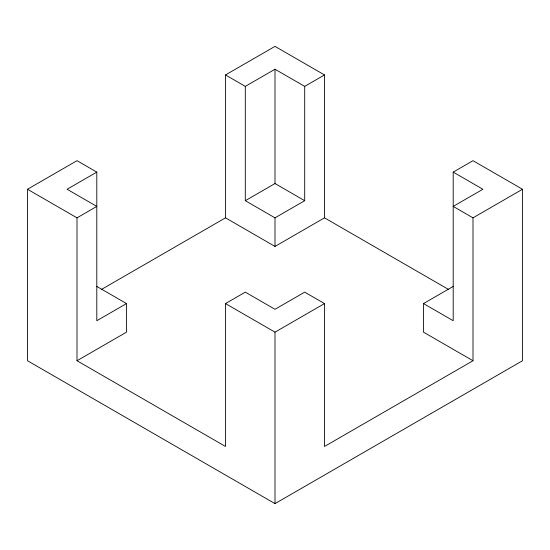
<?xml version="1.0" encoding="UTF-8"?>
<svg xmlns="http://www.w3.org/2000/svg" width="550" height="550" viewBox="0 0 550 550"><rect width="100%" height="100%" fill="white"/><g stroke="black" fill="none" stroke-linecap="round" stroke-linejoin="round"><path stroke-width="0.82" d="M27.5 189.262L77 160.683L96.8 172.116L96.8 320.726L126.5 303.579L126.5 332.159L77 360.738L77 217.841L27.5 189.262L27.5 360.738L275 503.628L522.5 360.738L522.5 189.262L473 160.683L453.2 172.116L453.2 320.726L423.5 303.579L423.5 332.159L473 360.738L473 217.841L522.5 189.262M101.502 289.431L225.5 217.841L225.5 74.951L275 46.372L324.5 74.951L324.5 217.841L448.498 289.431M96.8 172.116L67.1 189.262L96.8 206.408L77 217.841M225.5 74.951L245.3 86.377L275 69.231L304.7 86.377L324.5 74.951M245.3 86.377L245.3 200.695L275 183.549L304.7 200.695L304.7 86.377M245.3 200.695L275 217.841L304.7 200.695M225.5 217.841L275 246.421L324.5 217.841M77 360.738L225.5 446.469L225.5 303.579L245.3 292.146L275 309.293L304.7 292.146L324.5 303.579L324.5 446.469L473 360.738M225.5 303.579L275 332.159L324.5 303.579M423.5 303.579L453.2 286.433M453.2 172.116L482.9 189.262L453.2 206.408L473 217.841M96.8 286.433L126.5 303.579M275 69.231L275 183.549M275 217.841L275 246.421M275 332.159L275 503.628"/></g></svg>
